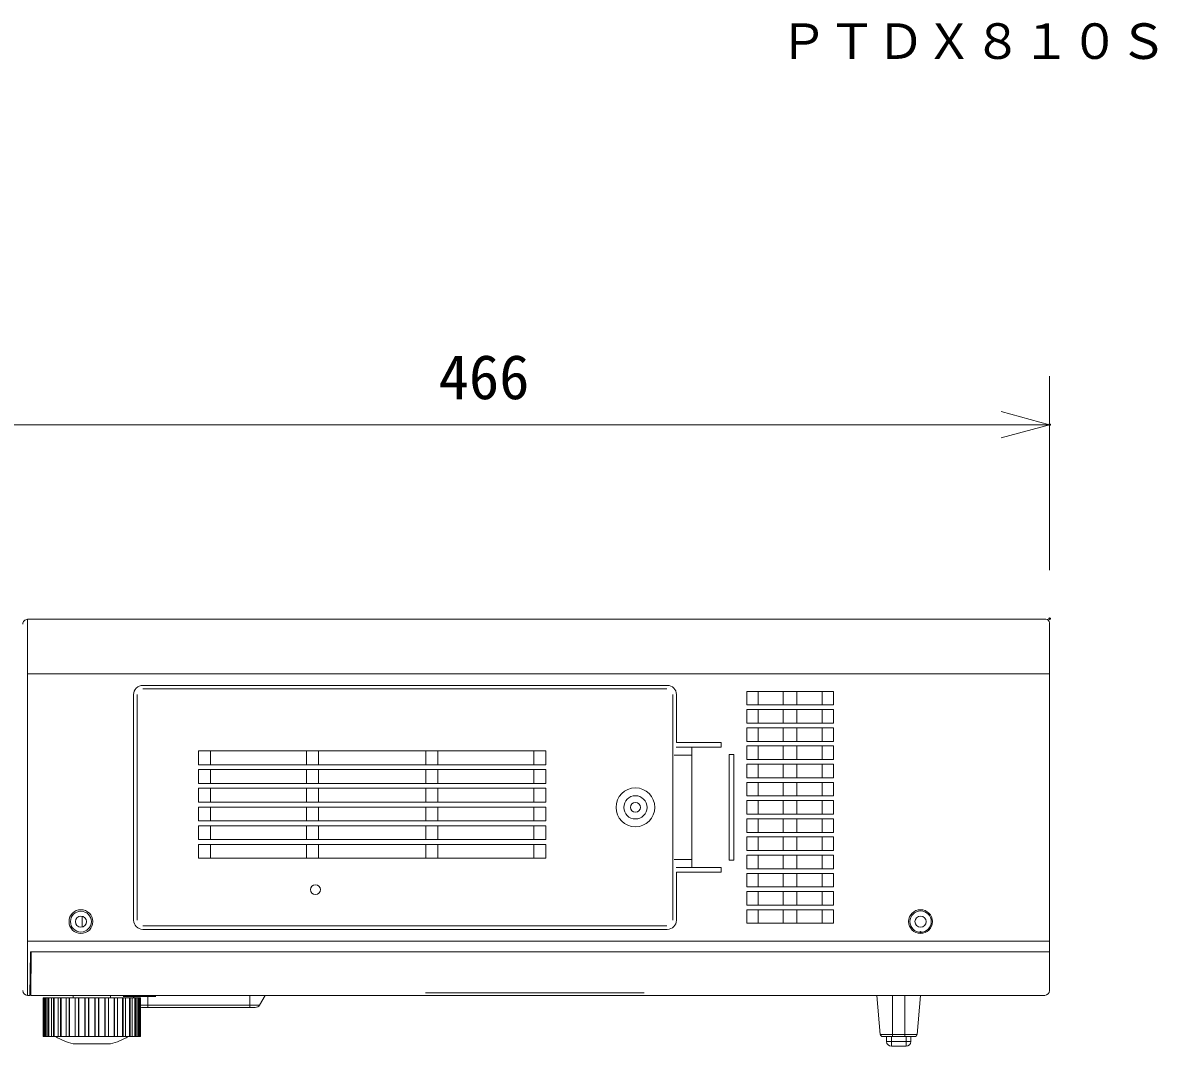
# Model space of a CAD drawing. Units: millimetres, scale not verified. Extents: x -62 to 63, y -56 to 57.
# Drawn here: x 12.96 to 59.72, y 6.27 to 48.47 of the extents above; entities that cross this region are included whole.
import ezdxf
from ezdxf.enums import TextEntityAlignment as Align

# ---------------------------------------------------------------- set-up
doc = ezdxf.new("R2010")
doc.units = ezdxf.units.MM
doc.header["$LTSCALE"] = 0.125
doc.header["$PDMODE"] = 32
doc.header["$PDSIZE"] = 0.0625
for name, color, linetype, lineweight in [('0-0_0', 7, 'Continuous', 18), ('0-4_GAIKEI', 1, 'Continuous', 18), ('0-5_SUNPO', 7, 'Continuous', 18)]:
    doc.layers.add(name, color=color, linetype=linetype, lineweight=lineweight)
doc.layers.add('0-1_DEFPOINTS', color=7, linetype='Continuous')
doc.layers.add('0-6_TOUROKU', color=7, linetype='Continuous')
doc.styles.add('ＭＳ ゴシック', font='')
doc.styles.get('ＭＳ ゴシック').set_extended_font_data('MS Gothic')

# ---------------------------------------------------------------- blocks, each defined once
blk = doc.blocks.new('_OPEN30')
at = {"layer": '0-0_0'}
blk.add_line((0, 0), (-1, 0), dxfattribs=at)
blk.add_lwpolyline([(-1, 0.26795), (0, 0), (-1, -0.26795)], dxfattribs=at)
blk = doc.blocks.new('D6')
at = {"layer": '0-1_DEFPOINTS'}
for p in [(53.9645, 28.6328), (7.3645, 20.6328), (53.9645, 20.6328)]:
    blk.add_point(p, dxfattribs=at)
at = {"layer": '0-5_SUNPO'}
for p, q in [((7.3645, 22.6328), (7.3645, 30.6328)), ((53.9645, 22.6328), (53.9645, 30.6328)), ((9.3645, 28.6328), (51.9645, 28.6328))]:
    blk.add_line(p, q, dxfattribs=at)
at = {"layer": '0-5_SUNPO', "xscale": 2, "yscale": 2, "rotation": 180}
blk.add_blockref('_OPEN30', (7.3645, 28.6328), dxfattribs=at)
at = {"layer": '0-5_SUNPO', "xscale": 2, "yscale": 2}
blk.add_blockref('_OPEN30', (53.9645, 28.6328), dxfattribs=at)
at = {"layer": '0-5_SUNPO', "style": 'ＭＳ ゴシック'}
blk.add_text('466', height=1.833, dxfattribs=at).set_placement((28.7895, 29.1328), align=Align.BOTTOM_LEFT)

msp = doc.modelspace()

# ---------------------------------------------------------------- linework, layer by layer
at = {"layer": '0-4_GAIKEI'}
for p, q in [((13.1598, 23.874), (13.1598, 8.374)), ((13.1598, 21.634), (55.2758, 21.634)), ((17.9098, 21.1528), (39.5198, 21.1528)), ((17.531, 11.474), (17.531, 20.774)), ((17.6729, 20.774), (17.6729, 11.474)), ((39.5097, 21.0109), (17.9098, 21.0109)), ((39.7466, 11.474), (39.7466, 20.774)), ((39.8985, 20.774), (39.8985, 18.7997)), ((42.7967, 20.9037), (46.368, 20.9037)), ((42.7967, 20.3437), (42.7967, 20.9037)), ((43.2631, 20.9021), (43.2631, 20.3421)), ((44.2983, 20.3437), (44.2983, 20.9037)), ((44.8663, 20.9037), (44.8663, 20.3437)), ((45.9016, 20.9021), (45.9016, 20.3421)), ((46.368, 20.9037), (46.368, 20.3437)), ((46.368, 20.3437), (42.7967, 20.3437)), ((42.7967, 20.1537), (46.368, 20.1537)), ((42.7967, 19.5937), (42.7967, 20.1537)), ((43.2631, 20.1521), (43.2631, 19.5921)), ((44.2983, 19.5937), (44.2983, 20.1537)), ((44.8663, 20.1537), (44.8663, 19.5937)), ((45.9016, 20.1521), (45.9016, 19.5921)), ((46.368, 20.1537), (46.368, 19.5937)), ((46.368, 19.5937), (42.7967, 19.5937)), ((42.7967, 19.4037), (46.368, 19.4037)), ((42.7967, 18.8437), (42.7967, 19.4037)), ((43.2631, 19.4021), (43.2631, 18.8421)), ((44.2983, 18.8437), (44.2983, 19.4037)), ((44.8663, 19.4037), (44.8663, 18.8437)), ((45.9016, 19.4021), (45.9016, 18.8421)), ((46.368, 19.4037), (46.368, 18.8437)), ((39.8985, 18.7997), (41.7473, 18.7997)), ((41.7473, 18.5998), (41.7473, 18.7997)), ((46.368, 18.8437), (42.7967, 18.8437)), ((20.1986, 18.448), (34.5209, 18.448)), ((20.1986, 17.8797), (20.1986, 18.448)), ((20.6986, 17.8797), (20.6986, 18.448)), ((24.6486, 17.8797), (24.6486, 18.448)), ((25.1486, 17.8797), (25.1486, 18.448)), ((29.5709, 18.448), (29.5709, 17.8797)), ((30.0709, 18.448), (30.0709, 17.8797)), ((34.0209, 18.448), (34.0209, 17.8797)), ((34.5209, 18.448), (34.5209, 17.8797)), ((39.8935, 18.5998), (41.7473, 18.5998)), ((40.5402, 18.2715), (40.5402, 13.9766)), ((42.0772, 18.3043), (42.2694, 18.3043)), ((42.0772, 13.9438), (42.0772, 18.3042)), ((42.2694, 18.3042), (42.2694, 13.9438)), ((42.7967, 18.6537), (46.368, 18.6537)), ((42.7967, 18.0937), (42.7967, 18.6537)), ((43.2631, 18.6521), (43.2631, 18.0921)), ((44.2983, 18.0937), (44.2983, 18.6537)), ((44.8663, 18.6537), (44.8663, 18.0937)), ((45.9016, 18.6521), (45.9016, 18.0921)), ((46.368, 18.6537), (46.368, 18.0937)), ((34.5209, 17.8797), (20.1986, 17.8797)), ((46.368, 18.0937), (42.7967, 18.0937)), ((42.7967, 17.9037), (46.368, 17.9037)), ((42.7967, 17.3437), (42.7967, 17.9037)), ((43.2631, 17.9021), (43.2631, 17.3421)), ((44.2983, 17.3437), (44.2983, 17.9037)), ((44.8663, 17.9037), (44.8663, 17.3437)), ((45.9016, 17.9021), (45.9016, 17.3421)), ((46.368, 17.9037), (46.368, 17.3437)), ((20.1986, 17.678), (34.5209, 17.678)), ((20.1986, 17.1097), (20.1986, 17.678)), ((20.6986, 17.1097), (20.6986, 17.678)), ((24.6486, 17.1097), (24.6486, 17.678)), ((25.1486, 17.1097), (25.1486, 17.678)), ((29.5709, 17.678), (29.5709, 17.1097)), ((30.0709, 17.678), (30.0709, 17.1097)), ((34.0209, 17.678), (34.0209, 17.1097)), ((34.5209, 17.678), (34.5209, 17.1097)), ((46.368, 17.3437), (42.7967, 17.3437)), ((34.5209, 17.1097), (20.1986, 17.1097)), ((20.1986, 16.908), (34.5209, 16.908)), ((20.1986, 16.3397), (20.1986, 16.908)), ((20.6986, 16.3397), (20.6986, 16.908)), ((24.6486, 16.3397), (24.6486, 16.908)), ((25.1486, 16.3397), (25.1486, 16.908)), ((29.5709, 16.908), (29.5709, 16.3397)), ((30.0709, 16.908), (30.0709, 16.3397)), ((34.0209, 16.908), (34.0209, 16.3397)), ((34.5209, 16.908), (34.5209, 16.3397)), ((42.7967, 17.1537), (46.368, 17.1537)), ((42.7967, 16.5937), (42.7967, 17.1537)), ((43.2631, 17.1521), (43.2631, 16.5921)), ((44.2983, 16.5937), (44.2983, 17.1537)), ((44.8663, 17.1537), (44.8663, 16.5937)), ((45.9016, 17.1521), (45.9016, 16.5921)), ((46.368, 17.1537), (46.368, 16.5937)), ((46.368, 16.5937), (42.7967, 16.5937)), ((42.7967, 16.4037), (46.368, 16.4037)), ((42.7967, 15.8437), (42.7967, 16.4037)), ((43.2631, 16.4021), (43.2631, 15.8421)), ((44.2983, 15.8437), (44.2983, 16.4037)), ((44.8663, 16.4037), (44.8663, 15.8437)), ((45.9016, 16.4021), (45.9016, 15.8421)), ((46.368, 16.4037), (46.368, 15.8437)), ((34.5209, 16.3397), (20.1986, 16.3397)), ((20.1986, 16.138), (34.5209, 16.138)), ((20.1986, 15.5697), (20.1986, 16.138)), ((20.6986, 15.5697), (20.6986, 16.138)), ((24.6486, 15.5697), (24.6486, 16.138)), ((25.1486, 15.5697), (25.1486, 16.138)), ((29.5709, 16.138), (29.5709, 15.5697)), ((30.0709, 16.138), (30.0709, 15.5697)), ((34.0209, 16.138), (34.0209, 15.5697)), ((34.5209, 16.138), (34.5209, 15.5697)), ((34.5209, 15.5697), (20.1986, 15.5697)), ((46.368, 15.8437), (42.7967, 15.8437)), ((42.7967, 15.6537), (46.368, 15.6537)), ((42.7967, 15.0937), (42.7967, 15.6537)), ((43.2631, 15.6521), (43.2631, 15.0921)), ((44.2983, 15.0937), (44.2983, 15.6537)), ((44.8663, 15.6537), (44.8663, 15.0937)), ((45.9016, 15.6521), (45.9016, 15.0921)), ((46.368, 15.6537), (46.368, 15.0937)), ((20.1986, 15.368), (34.5209, 15.368)), ((20.1986, 14.7997), (20.1986, 15.368)), ((20.6986, 14.7997), (20.6986, 15.368)), ((24.6486, 14.7997), (24.6486, 15.368)), ((25.1486, 14.7997), (25.1486, 15.368)), ((29.5709, 15.368), (29.5709, 14.7997)), ((30.0709, 15.368), (30.0709, 14.7997)), ((34.0209, 15.368), (34.0209, 14.7997)), ((34.5209, 15.368), (34.5209, 14.7997)), ((46.368, 15.0937), (42.7967, 15.0937)), ((34.5209, 14.7997), (20.1986, 14.7997)), ((20.1986, 14.598), (34.5209, 14.598)), ((20.1986, 14.0297), (20.1986, 14.598)), ((20.6986, 14.0297), (20.6986, 14.598)), ((24.6486, 14.0297), (24.6486, 14.598)), ((25.1486, 14.0297), (25.1486, 14.598)), ((29.5709, 14.598), (29.5709, 14.0297)), ((30.0709, 14.598), (30.0709, 14.0297)), ((34.0209, 14.598), (34.0209, 14.0297)), ((34.5209, 14.598), (34.5209, 14.0297)), ((42.7967, 14.9037), (46.368, 14.9037)), ((42.7967, 14.3437), (42.7967, 14.9037)), ((43.2631, 14.9021), (43.2631, 14.3421)), ((44.2983, 14.3437), (44.2983, 14.9037)), ((44.8663, 14.9037), (44.8663, 14.3437)), ((45.9016, 14.9021), (45.9016, 14.3421)), ((46.368, 14.9037), (46.368, 14.3437)), ((34.5209, 14.0297), (20.1986, 14.0297)), ((46.368, 14.3437), (42.7967, 14.3437)), ((42.7967, 14.1537), (46.368, 14.1537)), ((42.7967, 13.5937), (42.7967, 14.1537)), ((43.2631, 14.1521), (43.2631, 13.5921)), ((44.2983, 13.5937), (44.2983, 14.1537)), ((44.8663, 14.1537), (44.8663, 13.5937)), ((45.9016, 14.1521), (45.9016, 13.5921)), ((46.368, 14.1537), (46.368, 13.5937)), ((41.7473, 13.6482), (39.8935, 13.6482)), ((41.7473, 13.6482), (41.7473, 13.4484)), ((42.0772, 13.9438), (42.2694, 13.9438)), ((46.368, 13.5937), (42.7967, 13.5937)), ((41.7473, 13.4484), (39.8985, 13.4484)), ((39.8985, 13.4484), (39.8985, 11.474)), ((42.7967, 13.4037), (46.368, 13.4037)), ((42.7967, 12.8437), (42.7967, 13.4037)), ((43.2631, 13.4021), (43.2631, 12.8421)), ((44.2983, 12.8437), (44.2983, 13.4037)), ((44.8663, 13.4037), (44.8663, 12.8437)), ((45.9016, 13.4021), (45.9016, 12.8421)), ((46.368, 13.4037), (46.368, 12.8437)), ((46.368, 12.8437), (42.7967, 12.8437)), ((42.7967, 12.6537), (46.368, 12.6537)), ((42.7967, 12.0937), (42.7967, 12.6537)), ((43.2631, 12.6521), (43.2631, 12.0921)), ((44.2983, 12.0937), (44.2983, 12.6537)), ((44.8663, 12.6537), (44.8663, 12.0937)), ((45.9016, 12.6521), (45.9016, 12.0921)), ((46.368, 12.6537), (46.368, 12.0937)), ((46.368, 12.0937), (42.7967, 12.0937)), ((42.7967, 11.9037), (46.368, 11.9037)), ((42.7967, 11.3437), (42.7967, 11.9037)), ((43.2631, 11.9021), (43.2631, 11.3421)), ((44.2983, 11.3437), (44.2983, 11.9037)), ((44.8663, 11.9037), (44.8663, 11.3437)), ((45.9016, 11.9021), (45.9016, 11.3421)), ((46.368, 11.9037), (46.368, 11.3437)), ((15.4098, 11.6316), (15.4098, 11.1895)), ((17.9098, 11.2372), (39.5097, 11.2372)), ((46.368, 11.3437), (42.7967, 11.3437)), ((39.5198, 11.0953), (17.9098, 11.0953)), ((13.1598, 10.614), (55.2758, 10.614)), ((13.2598, 8.374), (13.2755, 10.174)), ((13.2755, 10.174), (55.2758, 10.174)), ((13.3112, 10.174), (13.2955, 8.374)), ((29.5546, 8.4809), (38.5649, 8.4809)), ((13.8382, 8.274), (13.8382, 6.674)), ((13.8691, 8.274), (13.8691, 6.674)), ((13.8979, 8.274), (13.8979, 6.674)), ((13.9554, 8.274), (13.9554, 6.674)), ((14.0121, 8.274), (14.0121, 6.674)), ((14.0412, 8.274), (14.0412, 6.674)), ((14.1517, 8.274), (14.1517, 6.674)), ((14.2337, 8.274), (14.2337, 6.674)), ((14.2618, 8.274), (14.2618, 6.674)), ((14.4205, 8.274), (14.4205, 6.674)), ((14.5241, 8.274), (14.5241, 6.674)), ((14.5501, 8.274), (14.5501, 6.674)), ((14.75, 8.274), (14.75, 6.674)), ((14.8707, 8.274), (14.8707, 6.674)), ((14.8934, 8.274), (14.8934, 6.674)), ((15.1258, 8.274), (15.1258, 6.674)), ((15.2584, 8.274), (15.2584, 6.674)), ((15.2768, 8.274), (15.2768, 6.674)), ((15.5239, 8.274), (15.5239, 6.674)), ((15.5315, 8.274), (15.5315, 6.674)), ((15.6702, 8.274), (15.6702, 6.674)), ((15.6834, 8.274), (15.6834, 6.674)), ((15.9361, 8.274), (15.9361, 6.674)), ((15.9494, 8.274), (15.9494, 6.674)), ((16.088, 8.274), (16.088, 6.674)), ((16.0956, 8.274), (16.0956, 6.674)), ((16.3428, 8.274), (16.3428, 6.674)), ((16.3611, 8.274), (16.3611, 6.674)), ((16.4937, 8.274), (16.4937, 6.674)), ((16.4953, 8.274), (16.4953, 6.674)), ((16.7261, 8.274), (16.7261, 6.674)), ((16.7488, 8.274), (16.7488, 6.674)), ((16.8695, 8.274), (16.8695, 6.674)), ((17.0694, 8.274), (17.0694, 6.674)), ((17.0769, 8.374), (17.0769, 8.354)), ((17.0954, 8.274), (17.0954, 6.674)), ((18.4469, 8.324), (17.1069, 8.324)), ((17.199, 8.274), (17.199, 6.674)), ((17.3577, 8.274), (17.3577, 6.674)), ((17.3858, 8.274), (17.3858, 6.674)), ((17.4678, 8.274), (17.4678, 6.674)), ((17.548, 8.274), (17.5191, 8.324)), ((17.5783, 8.274), (17.5783, 6.674)), ((17.6074, 8.274), (17.6074, 6.674)), ((17.6641, 8.274), (17.6641, 6.674)), ((17.7216, 8.274), (17.7216, 6.674)), ((17.7504, 8.274), (17.7504, 6.674)), ((17.7794, 8.274), (17.7794, 6.674)), ((17.7813, 8.274), (17.7813, 6.674)), ((18.1198, 7.974), (18.1198, 8.324)), ((18.1198, 7.974), (22.3198, 7.974)), ((18.4769, 8.354), (18.4769, 8.374)), ((22.3198, 7.974), (22.3198, 8.374)), ((22.3198, 7.974), (22.7184, 7.974)), ((22.3198, 7.974), (22.3198, 7.874)), ((22.7184, 7.974), (22.9493, 8.374)), ((48.8097, 6.7653), (48.8097, 8.374)), ((49.3097, 6.7653), (49.3097, 8.374)), ((18.1198, 7.874), (17.8944, 7.874)), ((22.3198, 7.874), (18.1198, 7.874)), ((22.5452, 7.874), (22.3198, 7.874)), ((48.7597, 6.674), (48.7597, 6.474)), ((48.8097, 6.674), (48.8097, 6.7653)), ((49.3097, 6.7653), (49.8177, 6.7653)), ((49.3097, 6.674), (49.3097, 6.7653)), ((49.3597, 6.474), (49.3597, 6.674)), ((48.7597, 6.474), (49.3597, 6.474))]:
    msp.add_line(p, q, dxfattribs=at)
at = {"layer": '0-4_GAIKEI', "color": 7}
for p, q in [((13.1598, 23.874), (55.1258, 23.874)), ((55.2758, 23.724), (55.2758, 21.634)), ((55.2758, 21.634), (55.2758, 8.574)), ((13.2598, 8.374), (13.1598, 8.374)), ((13.2955, 8.374), (55.0758, 8.374)), ((13.8098, 8.274), (13.8098, 6.674)), ((13.811, 8.274), (13.8098, 8.274)), ((13.811, 8.274), (13.811, 6.674)), ((13.8382, 8.274), (13.811, 8.274)), ((13.8402, 8.274), (13.8382, 8.274)), ((13.8402, 8.274), (13.8402, 6.674)), ((13.9554, 8.274), (13.8979, 8.274)), ((14.0121, 8.274), (13.9554, 8.274)), ((14.0412, 8.274), (14.0121, 8.274)), ((14.1517, 8.274), (14.0412, 8.274)), ((14.2337, 8.274), (14.1517, 8.274)), ((14.2618, 8.274), (14.2337, 8.274)), ((14.4205, 8.274), (14.2618, 8.274)), ((14.75, 8.274), (14.5501, 8.274)), ((15.0416, 8.374), (15.0416, 8.274)), ((16.088, 8.274), (15.9494, 8.274)), ((16.4937, 8.274), (16.3611, 8.274)), ((16.5779, 8.274), (16.5779, 8.374)), ((16.8695, 8.274), (16.7488, 8.274)), ((17.0694, 8.274), (16.8695, 8.274)), ((17.3577, 8.274), (17.199, 8.274)), ((17.5783, 8.274), (17.4678, 8.274)), ((17.6074, 8.274), (17.5783, 8.274)), ((17.7813, 8.274), (17.7794, 8.274)), ((17.8085, 8.274), (17.7813, 8.274)), ((17.8098, 8.274), (17.8085, 8.274)), ((17.8098, 6.674), (17.8098, 8.274)), ((48.3018, 6.7653), (48.161, 8.374)), ((49.8177, 6.7653), (49.9585, 8.374)), ((13.8098, 6.674), (13.811, 6.674)), ((13.811, 6.674), (13.8382, 6.674)), ((13.8382, 6.674), (13.8402, 6.674)), ((13.8979, 6.674), (13.9554, 6.674)), ((13.9554, 6.674), (14.0121, 6.674)), ((14.0121, 6.674), (14.0412, 6.674)), ((14.0412, 6.674), (14.1517, 6.674)), ((14.1517, 6.674), (14.2337, 6.674)), ((14.2337, 6.674), (14.2618, 6.674)), ((14.2618, 6.674), (14.4205, 6.674)), ((14.5501, 6.674), (14.75, 6.674)), ((15.9494, 6.674), (16.088, 6.674)), ((16.3611, 6.674), (16.4937, 6.674)), ((16.7488, 6.674), (16.8695, 6.674)), ((16.8695, 6.674), (17.0694, 6.674)), ((17.4678, 6.674), (17.5783, 6.674)), ((17.5783, 6.674), (17.6074, 6.674)), ((17.7794, 6.674), (17.7813, 6.674)), ((17.7813, 6.674), (17.8085, 6.674)), ((17.8085, 6.674), (17.8098, 6.674)), ((48.8097, 6.674), (48.4014, 6.674)), ((48.5597, 6.474), (48.5597, 6.674)), ((49.3097, 6.674), (48.8097, 6.674)), ((49.7181, 6.674), (49.3097, 6.674)), ((49.5597, 6.674), (49.5597, 6.474)), ((49.3597, 6.274), (48.7597, 6.274))]:
    msp.add_line(p, q, dxfattribs=at)
at = {"layer": '0-4_GAIKEI'}
for points in [[(39.8097, 18.2715), (40.5402, 18.2715), (40.5402, 18.5713)], [(40.5402, 13.6768), (40.5402, 13.9766), (39.8097, 13.9766)], [(17.8098, 7.974), (18.1198, 7.974), (18.1198, 7.874)], [(48.3018, 6.7653), (48.8097, 6.7653), (49.3097, 6.7653)], [(48.5597, 6.474), (48.7597, 6.474), (48.7597, 6.274)], [(49.3597, 6.274), (49.3597, 6.474), (49.5597, 6.474)]]:
    msp.add_lwpolyline(points, dxfattribs=at)
at = {"layer": '0-4_GAIKEI', "color": 7}
for points in [[(13.8979, 8.274), (13.8691, 8.274), (13.8402, 8.274)], [(14.5501, 8.274), (14.5241, 8.274), (14.4205, 8.274)], [(15.1259, 8.274), (15.1243, 8.274), (14.8934, 8.274), (14.8707, 8.274), (14.75, 8.274)], [(15.6834, 8.274), (15.6702, 8.274), (15.5315, 8.274), (15.5239, 8.274), (15.2768, 8.274), (15.2584, 8.274), (15.1258, 8.274)], [(15.9494, 8.274), (15.9361, 8.274), (15.6834, 8.274)], [(16.3611, 8.274), (16.3428, 8.274), (16.0956, 8.274), (16.088, 8.274)], [(16.7488, 8.274), (16.7261, 8.274), (16.4953, 8.274), (16.4936, 8.274)], [(17.199, 8.274), (17.0954, 8.274), (17.0694, 8.274)], [(17.4678, 8.274), (17.3858, 8.274), (17.3577, 8.274)], [(17.7794, 8.274), (17.7504, 8.274), (17.7216, 8.274), (17.6641, 8.274), (17.6074, 8.274)], [(13.8402, 6.674), (13.8691, 6.674), (13.8979, 6.674)], [(14.4205, 6.674), (14.5241, 6.674), (14.5501, 6.674)], [(14.75, 6.674), (14.8707, 6.674), (14.8934, 6.674), (15.1243, 6.674)], [(15.1258, 6.674), (15.2584, 6.674), (15.2768, 6.674), (15.5239, 6.674), (15.5315, 6.674), (15.6702, 6.674), (15.6834, 6.674)], [(15.6834, 6.674), (15.9361, 6.674), (15.9494, 6.674)], [(16.088, 6.674), (16.0956, 6.674), (16.3428, 6.674), (16.3611, 6.674)], [(16.4936, 6.674), (16.4953, 6.674), (16.7261, 6.674), (16.7488, 6.674)], [(17.0694, 6.674), (17.0954, 6.674), (17.199, 6.674), (17.3577, 6.674)], [(17.3577, 6.674), (17.3858, 6.674), (17.4678, 6.674)], [(17.6074, 6.674), (17.6641, 6.674), (17.7216, 6.674), (17.7504, 6.674), (17.7794, 6.674)], [(16.5779, 6.374), (15.8098, 6.374), (15.0416, 6.374)]]:
    msp.add_lwpolyline(points, dxfattribs=at)
at = {"layer": '0-4_GAIKEI'}
for centre, radius in [((38.2097, 16.124), 0.8), ((38.2097, 16.124), 0.4799), ((38.2097, 16.124), 0.2055), ((25.0251, 12.7323), 0.2029), ((15.3598, 11.414), 0.4905), ((15.3598, 11.414), 0.43), ((49.9597, 11.414), 0.4905), ((49.9597, 11.414), 0.4406), ((15.3598, 11.414), 0.23), ((49.9597, 11.414), 0.23)]:
    msp.add_circle(centre, radius, dxfattribs=at)
at = {"layer": '0-4_GAIKEI', "color": 7}
for centre, radius, start, end in [((13.1598, 23.674), 0.2, 89.99996, 180), ((55.1258, 23.724), 0.15, 359.99998, 89.99996), ((13.1598, 8.574), 0.2, 180, 269.99998), ((55.0758, 8.574), 0.2, 270, 359.99998), ((15.8098, 9.274), 3, 240.07354, 255.16487), ((15.8098, 9.274), 3, 284.83513, 299.92646), ((48.4014, 6.774), 0.1, 184.99997, 269.99998), ((49.7181, 6.774), 0.1, 270, 354.99996), ((48.7597, 6.474), 0.2, 180, 269.99998), ((49.3597, 6.474), 0.2, 270, 359.99998)]:
    msp.add_arc(centre, radius, start, end, dxfattribs=at)
at = {"layer": '0-4_GAIKEI'}
for centre, radius, start, end in [((17.9098, 20.774), 0.3788, 89.99996, 180), ((39.5198, 20.774), 0.3788, 359.99998, 89.99996), ((17.9098, 11.474), 0.3788, 180, 269.99998), ((39.5198, 11.474), 0.3788, 270, 359.99998), ((22.5452, 8.074), 0.2, 270, 329.99999), ((17.8944, 8.074), 0.2, 244.4977, 269.99998)]:
    msp.add_arc(centre, radius, start, end, dxfattribs=at)
msp.add_point((49.9597, 10.9734), dxfattribs=at)

# ---------------------------------------------------------------- block references
at = {"layer": '0-5_SUNPO'}
msp.add_blockref('D6', (1.3113, 3.265), dxfattribs=at)

# ---------------------------------------------------------------- texts
at = {"layer": '0-6_TOUROKU', "style": 'ＭＳ ゴシック'}
msp.add_text('ＰＴＤＸ８１０Ｓ', height=1.466, dxfattribs=at).set_placement((44.1386, 46.5336), align=Align.BOTTOM_LEFT)

doc.saveas('drawing.dxf')
